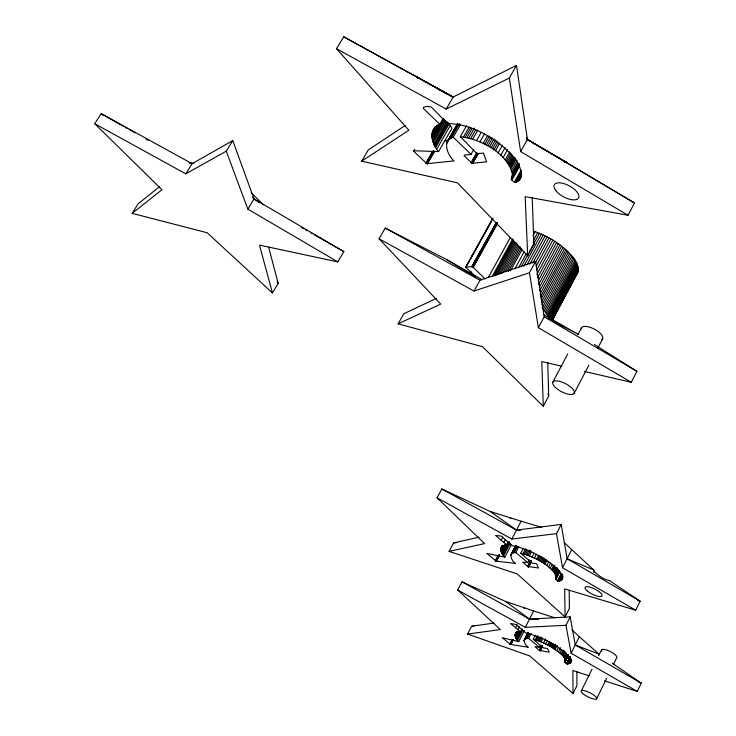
<?xml version="1.0" encoding="UTF-8"?>
<svg xmlns="http://www.w3.org/2000/svg" width="736" height="736" viewBox="0 0 736 736"><rect width="100%" height="100%" fill="white"/><g stroke="black" fill="none" stroke-linecap="round" stroke-linejoin="round"><path stroke-width="1.1" d="M571.743 660.284C571.44 664.001 566.38 665.123 564.475 662.041L568.036 654.911M523.314 548.311L520.775 553.224C533.6 556.747 546.83 562.948 555.11 573.694C555.928 576.739 554.659 582.213 560.004 580.805C567.07 575.8 555.22 567.198 551.246 563.84C539.718 555.22 526.452 548.44 512.247 545.698L501.409 536.167L495.622 535.44L506.984 545.146L508.512 542.202M511.437 544.557L504.896 557.143C499.937 553.766 498.778 544.336 506.984 545.146M521.677 175.95C520.426 179.658 515.375 185.38 511.906 179.915C510.195 178.112 513.7 175.021 512.1 172.629C505.227 151.45 481.05 139.536 460.294 136.675L466.532 125.755M435.151 146.473L448.61 123.068L452.033 128.211L438.619 151.579C431.627 144.256 427.634 128.671 440.11 124.55L443.541 118.606M524.326 630.614L518.705 641.645C514.078 638.765 513.59 630.642 520.794 632.012L510.572 623.548L515.844 624.45L525.587 632.739C542.45 637.68 561.945 645.196 570.998 661.066L570.621 662.566M529.239 559.682L527.73 562.608L515.761 552.543C507.776 551.742 511.244 560.97 515.494 563.399L496.073 561.154L486.8 553.38L504.896 557.143M575.736 275.117C582.001 269.22 575.368 259.504 570.759 254.693C560.63 243.699 547.391 235.833 533.306 231.03M518.705 641.645L502.182 637.689L510.563 644.442L528.301 647.275C524.409 645.27 521.585 637.164 528.706 638.471L539.497 647.266L540.518 645.242M460.58 124.347L453.21 137.209C441.49 140.668 447.617 155.195 454.02 160.926L426.926 163.714L413.19 150.76L438.619 151.579M604.532 680.809L637.275 691.435L641.277 683.164L612.269 663.219M596.537 698.924A8.657 2.272 26.9 0 0 586.776 691.371A8.657 2.272 26.9 0 0 583.602 694.158A8.657 2.272 26.9 0 0 596.537 698.924L606.63 678.362M613.686 663.964L616.713 657.791A8.593 2.42 26.8 0 0 609.058 650.974A8.593 2.42 26.8 0 0 601.763 651.084M479.145 537.133L453.551 542.938L449.07 551.384L517.178 573.905L565.092 616.97L564.668 588.892L635.692 610.208L640.127 601.192L609.5 580.594C603.824 579.591 598.902 575.736 594.605 572.047A12.015 1.914 31.8 0 1 593.878 570.087L564.356 542.782M494.27 623.006L471.629 626.253L467.581 634.046L529.69 655.914L573.022 693.542L576.914 685.676L576.904 671.296M581.394 690.718L592.038 669.162M598.626 655.822L601.671 649.658M637.275 691.435L571.136 653.191L579.342 636.741L571.9 629.841M566.564 663.541L570.096 656.448M566.72 663.633L570.253 656.549M566.84 663.697L569.876 657.625M566.968 663.762L570.004 657.69M567.097 663.808L570.124 657.736M567.217 663.854L570.244 657.772M567.327 663.881L569.94 658.83M567.511 663.89L570.032 658.83M568.321 663.78L570.842 658.711M568.707 663.706L570.731 659.649M569.084 663.614L571.108 659.557M569.443 663.504L571.467 659.447M569.765 663.366L571.283 660.321M570.05 663.191L571.568 660.146M570.28 662.998L571.486 660.753M564.475 662.041C566.876 658.692 562.148 654.976 559.875 652.961L561.402 649.897M561.163 654.083L563.206 650.008M561.78 654.644L563.822 650.569M562.35 655.187L564.383 651.112M562.865 655.73L564.908 651.654M563.334 656.245L565.368 652.17M563.721 656.742L565.763 652.676M564.052 657.22L566.085 653.154M564.319 657.68L566.352 653.605M564.549 658.113L566.582 654.046M564.898 658.941L566.922 654.874M565.174 659.76L567.714 654.681M564.576 662.225L568.192 654.957M564.65 662.29L568.192 655.206M564.733 662.354L568.266 655.27M564.852 662.437L568.394 655.353M565.092 616.97L569.388 608.433L569.213 590.3M559.875 652.961L550.62 646.558L552.156 643.494M551.586 647.119L553.122 644.055M552.524 647.68L554.061 644.626M553.426 648.26L555.478 644.175M571.136 653.191L565.956 625.306L570.207 616.842L529.506 619.114L461.996 581.882L457.718 590.024L500.333 629.574L467.581 634.046M554.309 648.839L555.846 645.776M555.165 649.419L557.216 645.343M556.812 650.578L558.348 647.514M558.477 651.783L560.519 647.698M535.33 635.214L533.269 639.28L541.089 641.921L542.634 638.866M533.269 639.28L543.389 647.892L547.501 648.526L549.212 652.206L539.414 650.468L541.282 646.309M539.414 650.468L541.963 645.426M539.571 650.56L542.119 645.527M541.089 641.921L543.554 642.97L545.615 638.894M539.746 650.652L542.285 645.619M539.911 650.725L541.944 646.696M540.077 650.78L542.11 646.751M540.261 650.826L542.294 646.797M543.554 642.97L545.634 643.972L547.179 640.918M550.62 646.558L547.639 644.975L549.176 641.912M548.642 645.49L550.188 642.427M549.636 646.015L551.172 642.951M559.572 580.916L562.552 575.037M560.004 580.805L562.488 575.902M560.418 580.658L562.902 575.754M560.804 580.502L562.792 576.573M561.154 580.308L562.644 577.364M561.467 580.078L562.46 578.119M561.715 579.83L562.92 577.594M535.265 639.842L537.326 635.775M536.36 640.173L538.421 636.106M537.501 640.55L539.046 637.496M538.678 640.964L540.739 636.898M539.874 641.433L541.935 637.358M517.629 640.449L522.735 630.421M553.481 571.403L555.496 567.465M457.718 590.024L525.329 627.32L533.674 610.935L554.797 617.808M553.996 572.01L556.002 568.072M554.438 572.599L556.94 567.677M554.806 573.16L557.308 568.238M555.11 573.694L557.612 568.781M555.358 574.218L557.86 569.305M555.754 575.212L558.256 570.299M556.066 576.196L559.066 570.299M524.17 640.016L528.006 632.463M556.112 577.015L559.112 571.127M524.05 640.559L528.19 632.242M555.349 579.14L559.599 570.538M523.977 641.148L528.08 633.098M555.45 579.269L559.553 570.906M525.136 638.977L528.218 632.914M559.507 571.504L555.524 579.342L559.599 571.578M525.476 638.857L528.043 633.797M555.754 579.508L559.737 571.679M525.863 638.756L528.43 633.705M526.286 638.682L528.853 633.622M635.692 610.208L562.534 567.714L571.633 549.81M527.188 638.581L529.754 633.521M557.64 580.741L561.117 573.887M557.814 580.842L561.292 573.997M528.706 638.471L531.282 633.402M557.952 580.916L561.43 574.071M558.09 580.989L561.568 574.135M558.228 581.035L561.706 574.19M558.366 581.081L561.844 574.227M558.477 581.109L561.964 574.255M558.587 581.118L562.166 574.255M544.944 564.181L546.968 560.234M546.765 565.487L548.78 561.54M515.559 627.744L517.114 624.698M548.605 566.858L550.62 562.911M509.91 644.064L511.934 640.09M510.085 644.193L512.109 640.219M515.08 634.634L516.626 631.608M510.232 644.285L512.265 640.311M515.044 635.021L516.58 632.003M510.398 644.377L512.431 640.403M515.016 635.407L517.068 631.387M517.951 629.694L519.506 626.649M510.563 644.442L513.102 639.483M514.998 635.775L517.049 631.746M510.72 644.497L513.259 639.538M510.904 644.543L513.434 639.575M515.172 636.309L517.224 632.288M550.16 568.21L552.175 564.264M515.375 636.898L517.942 631.865M515.632 637.514L518.714 631.479M515.973 638.176L519.046 632.15M516.175 638.526L519.754 631.497M551.595 569.498L553.601 565.552M516.405 638.894L519.993 631.865M516.672 639.271L521.796 629.234M516.966 639.658L522.348 628.967M552.276 570.142L554.788 565.22M552.902 570.777L554.916 566.84M536.618 559.231L538.642 555.284M537.731 559.792L539.755 555.846M538.826 560.372L540.85 556.425M584.283 371.404L631.258 382.278L636.888 371.312L594.449 344.531M539.911 560.97L541.935 557.023M540.978 561.586L543.002 557.64M562.534 567.714L556.471 533.646L561.209 524.409L516.497 530.104L441.83 488.943L437.064 497.803L484.582 543.591L449.07 551.384M542.018 562.221L544.042 558.274M543.021 562.874L545.045 558.918M543.996 563.518L546.011 559.572M526.728 554.926L529.267 550.004M528.052 555.413L530.592 550.482M529.386 555.928L531.42 551.991M532.11 557.042L534.134 553.104M520.775 553.224L531.999 563.123L536.526 563.61L538.458 568.008L527.51 566.407L530.518 560.565M527.703 566.554L530.214 561.688M527.878 566.656L530.886 560.823M528.062 566.757L531.07 560.915M528.255 566.84L531.254 560.998M528.43 566.895L530.932 562.028M528.632 566.932L531.134 562.065M534.41 558.146L536.434 554.199M515.761 552.543L518.816 546.664M522.965 553.776L525.504 548.863M524.179 554.107L526.718 549.194M525.43 554.484L527.464 550.546M502.955 554.824L509.514 542.23M437.064 497.803L511.851 539.037L521.125 521.208L541.678 527.372M503.691 555.754L510.241 543.159M510.83 554.76L515.642 545.367M510.71 555.441L515.761 545.707M511.87 553.417L515.918 545.606M512.238 553.242L516.295 545.431M512.661 553.095L516.212 546.259M513.121 552.975L516.672 546.13M514.105 552.791L517.15 546.922M501.17 540.261L502.706 537.308M500.995 547.851L502.21 545.468M500.866 548.302L502.394 545.385M503.829 542.487L505.365 539.543M500.793 548.78L502.32 545.854M500.756 549.258L502.78 545.367M500.738 549.737L502.762 545.845M500.719 550.188L503.258 545.33M495.346 560.731L497.996 555.652M495.54 560.878L498.18 555.8M495.714 560.979L498.879 554.889M500.922 550.832L503.461 545.974M495.889 561.071L499.063 554.99M496.073 561.154L499.247 555.064M501.161 551.54L504.703 544.741M496.248 561.209L499.413 555.119M496.441 561.246L499.615 555.156M501.455 552.276L504.997 545.486M501.832 553.076L505.88 545.312M502.062 553.49L508.125 541.852M502.329 553.923L508.383 542.285M502.633 554.374L509.183 541.77M574.144 393.374A12.052 4.508 27.6 0 0 560.372 381.524A12.052 4.508 27.6 0 0 556.122 388.093A12.052 4.508 27.6 0 0 574.144 393.374L588.892 365.166M597.844 348.045L602.582 338.974M552.92 381.984L567.769 353.85M577.843 334.76L581.56 327.722M436.393 298.365L403.816 313.729L398.121 323.858L482.494 346.684L543.288 406.318L548.697 396.051L547.75 362.222M405.242 125.451L368.276 149.942L361.68 161.166L457.479 182.85L527.703 255.788L525.182 196.65L628.001 215.262L634.515 202.989L527.427 139.426L526.406 137.384M520.021 178.931C524.593 164.781 510.287 152.932 500.71 144.698C485.567 132.986 467.038 123.722 447.525 123.63L431.719 107.428C430.036 105.763 422.252 106.343 423.274 108.376L440.11 124.55M577.337 264.831L548.955 317.897L548.504 316.784L576.923 263.681M549.314 318.973L577.668 265.944M550.151 319.019L577.953 267.012M550.951 319.028L578.192 268.06M551.19 319.967L578.404 269.017M551.641 319.976L578.303 270.066M558.974 306.498L560.05 304.474M569.241 287.261L570.326 285.237M552.423 319.314L561.614 302.091M562.7 300.067L565.947 293.986M567.024 291.962L571.9 282.845M572.976 280.812L576.224 274.74M552.046 320.059L578.137 271.198M552.322 320.132L578.027 271.75M552.129 320.648L577.659 272.844M542.147 307.961L570.759 254.693M571.927 255.99L543.343 309.24L548.504 316.784M544.484 310.528L573.04 257.296M545.542 311.825L574.071 258.612M631.258 382.278L538.366 327.667L544.208 316.784L535.587 261.473L479.973 280.223L474.002 291.042L379.068 238.777L385.232 228.068L447.276 259.918L482.273 279.79M546.489 313.122L574.991 259.937M547.299 314.401L575.773 261.243M547.961 315.615L576.408 262.485M539.727 290.711L563.058 247.443M540.141 293.922L564.54 248.648M540.436 297.05L565.901 249.762M541.07 299.184L567.06 250.912M541.254 302.422L568.302 252.154M541.981 304.676L569.535 253.414M537.528 277.757L556.6 242.53M538.182 280.996L558.311 243.763M538.752 284.243L559.958 244.996M539.267 287.482L561.54 246.22M532.846 263.028L547.06 236.882M538.366 327.667L529.46 272.752L535.587 261.473M535.339 263.037L549.001 237.884M536.204 266.119L550.951 238.961M536.535 270.296L552.902 240.102M536.802 274.519L554.797 241.307M518.558 267.711L526.231 253.662M533.352 240.608L537.74 232.576M521.382 266.478L528.503 253.423M529.598 251.418L539.46 233.34M527.703 255.788L533.922 244.389L532.183 197.404M523.793 266.322L541.319 234.168M527.335 264.178L543.205 235.032M529.81 264.086L545.118 235.934M505.089 271.492L518.816 246.459M507.067 270.912L520.242 246.864M508.484 271.363L521.106 248.308M510.444 270.82L521.962 249.762M514.869 268.787L524.198 251.73M532.965 235.676L535.164 231.665M491.998 276.754L512.854 238.823M493.727 275.88L513.489 239.936M494.951 276.046L514.17 241.068M496.772 275.236L514.896 242.245M498.649 274.473L516.221 242.475M500.581 273.764L517.049 243.745M502.559 273.111L517.932 245.079M488.308 277.472L510.26 237.599M485.079 278.916L473.027 267.131L497.416 223.155M469.816 273.203L470.93 271.133M469.577 273.838L470.69 271.823M473.239 267.315L497.628 223.339M512.1 176.852L519.276 163.962M511.897 177.606L519.064 164.726M511.272 179.078L519.092 164.984M511.308 179.29L519.009 165.296M511.373 179.4L519.046 165.618M511.465 179.52L519.11 165.784M511.575 179.639L519.193 165.95M511.704 179.759L519.303 166.106M511.906 179.915L519.478 166.308M475.06 276.046L465.649 267.269L492.918 218.169M465.704 267.38L492.826 218.592M465.796 267.499L469.117 261.528M470.221 259.532L480.185 241.62M481.289 239.623L491.252 221.702M514.666 181.847L521.134 170.209M514.915 182.004L521.355 170.412M515.117 182.114L521.548 170.54M515.32 182.197L521.208 171.608M515.522 182.261L521.401 171.672M515.706 182.298L521.585 171.709M515.881 182.307L521.226 172.675M516.028 182.289L521.382 172.638M516.175 182.234L521.548 172.555M517.408 181.479L521.3 174.46M518.006 181.056L521.263 175.196M518.586 180.596L521.346 175.619M519.119 180.09L521.272 176.198M519.598 179.538L521.254 176.557M465.649 267.269L471.804 266.662L496.193 222.695M471.804 266.662L496.414 222.704M472.024 266.671L496.607 222.741M472.218 266.717L496.818 222.815M472.42 266.782L497.03 222.907M473.027 267.131L497.232 223.026M508.843 164.367L513.296 156.382M509.505 165.462L513.958 157.486M510.066 166.538L515.071 157.568M510.536 167.596L515.54 158.626M510.94 168.627L515.936 159.666M628.001 215.262L520.646 151.579L527.427 139.426L516.488 65.412L453.192 96.996L446.218 109.066L336.508 48.723L343.73 36.8L453.192 96.996L343.73 36.8M511.566 170.632L517.114 160.678M512.1 172.629L517.638 162.693M512.228 174.377L518.31 163.456M512.247 175.232L518.88 163.318M512.21 176.051L518.834 164.156M505.227 159.859L509.708 151.864M506.248 160.991L510.72 153.005M507.196 162.122L511.658 154.137M508.061 163.245L512.523 155.259M493.976 149.84L497.913 142.839M495.374 150.908L499.772 143.097M498.06 153.042L502.495 145.148M500.784 155.278L505.126 147.55M486.386 145.038L490.912 137.043M487.977 145.912L492.494 137.917M489.541 146.832L494.058 138.837M491.068 147.807L495.576 139.803M492.54 148.81L497.048 140.815M503.12 157.642L507.619 149.666M476.606 140.456L481.142 132.471M460.294 136.675L477.048 153.76L483.451 153.042L486.57 161.828L472.162 163.328L464.103 155.765L464.324 155.121L471.012 154.367L473.809 149.436M479.946 141.928L484.481 133.943M471.077 162.674L476.643 152.858M471.362 162.923L476.928 153.106M471.62 163.088L477.176 153.272M471.886 163.226L477.443 153.41M483.166 143.419L487.692 135.424M472.162 163.328L477.719 153.511M472.411 163.383L477.968 153.557M472.696 163.383L478.253 153.566M484.785 144.21L489.311 136.215M466.964 137.549L472.07 128.588M468.832 137.982L474.508 128.027M470.736 138.515L475.842 129.545M472.668 139.113L477.774 130.143M446.218 109.066L509.303 78.044L516.488 65.412M463.432 136.997L469.108 127.052M465.161 137.227L470.838 127.282M447.12 141.901L457.608 123.556M446.872 142.582L457.58 123.906M448.371 140.162L457.415 124.393M446.697 143.29L457.396 124.623M448.942 139.674L457.985 123.896M449.567 139.224L458.05 124.421M450.92 138.414L459.411 123.602M432.363 139.463L444.056 119.168M432.777 140.898L444.829 119.977M433.274 142.398L445.712 120.805M433.9 143.971L446.743 121.652L447.332 122.075L434.258 144.78M434.682 145.618L447.976 122.507M425.877 163.088L432.575 151.441M426.162 163.328L433.366 150.788M435.657 147.329L449.116 123.924M426.402 163.493L433.587 151M426.668 163.622L433.826 151.165M426.926 163.714L434.074 151.276M427.165 163.769L434.323 151.331M427.441 163.778L434.608 151.312M436.788 149.049L450.22 125.654M413.568 151.331L414.708 149.362M432.648 130.907L434.921 126.978M432.317 131.891L435.151 126.978M432.096 132.912L435.491 127.034M431.977 133.961L437.156 125M431.931 135.028L437.534 125.322M431.931 136.096L438.205 125.221M431.968 137.154L439.199 124.614M432.004 138.129L443.376 118.404M268.64 247.167L278.171 283.296L272.467 292.965L259.486 245.125L337.852 261.896L343.832 251.602L254.012 198.904L252.512 197.22M337.852 261.896L247.839 209.125L254.012 198.904L232.76 140.613L192.087 163.696L185.785 173.852L94.723 123.703L101.2 113.648L192.087 163.696L189.115 162.785M185.785 173.852L226.265 151.165L232.76 140.613M272.467 292.965L207.166 232.751L132.158 213.357L138.138 203.808L159.298 186.87M132.158 213.357L161.948 189.722L94.723 123.703M361.68 161.166L408.857 130.254L336.508 48.723M398.121 323.858L440.708 304.097L379.068 238.777M474.002 291.042L529.46 272.752M444.553 141.165L448.546 139.96M511.851 539.037L556.471 533.646M453.551 542.938L456.918 542.653M525.329 627.32L565.956 625.306M471.629 626.253L473.855 626.143M521.005 530.132L516.497 530.104L490.296 511.52L441.83 488.943M538.54 619.335L529.506 619.114L505.678 601.478L461.996 581.882M527.73 562.608L522.726 562.175L527.51 566.407M539.497 647.266L534.952 646.613L539.24 650.339M564.484 161.911L566.72 162.27L532.294 142.618M509.855 518.098L510.83 518.512M564.53 161.846L566.72 162.27M189.465 162.592L193.89 163.548M561.918 366.234L541.779 361.569L543.288 406.318M637.937 600.539L640.127 601.192L567.097 558.744L561.209 524.409M523.6 607.862L524.474 608.332M490.296 511.52L521.125 521.208M639.096 682.465L641.277 683.164L575.248 644.957L570.207 616.842M589.251 675.85L572.884 670.533L573.022 693.542M505.678 601.478L533.674 610.935M575.248 644.957L599.159 654.203L579.342 636.741M567.097 558.744L593.602 569.894M545.634 643.972L547.639 644.975M435.298 87.198L453.348 97.474M385.232 228.068L479.973 280.223L447.276 259.918M543.665 314.649L578.054 334.181L544.208 316.784L636.888 371.312M123.188 126.132L101.2 113.648L102.838 115.258M125.184 127.264L127.181 128.404M129.186 129.536L135.176 132.94M146.17 139.187L148.175 140.318M415.886 76.296L417.422 77.979L415.886 76.296L446.789 93.904L435.362 87.262M301.401 227.442L303.379 228.565M305.348 229.687L307.326 230.81M310.279 232.493L312.257 233.625M314.226 234.747L343.832 251.602M527.022 139.5L529.948 141.22M527.427 139.426L634.515 202.989M254.012 198.904L259.486 202.74M453.21 137.209L471.012 154.367M251.234 192.786L263.433 204.81M277.122 281.253L278.171 283.296M226.265 151.165L247.839 209.125M547.934 393.889L548.697 396.051M533.195 242.208L533.922 244.389M509.303 78.044L520.646 151.579M581.274 328.974A11.932 4.766 27.5 0 1 594.605 329.277A11.932 4.766 27.5 0 1 601.56 339.83M593.694 572.148A12.034 7.848 45.2 0 1 593.878 570.087M555.836 190.615A13.809 6.182 28.4 0 0 577.475 199.07A13.809 6.182 28.4 0 0 566.048 184.35A13.809 6.182 28.4 0 0 555.836 190.615M587.604 591.238A9.513 2.88 26.9 0 0 601.873 596.123A9.513 2.88 26.9 0 0 591.137 587.466A9.513 2.88 26.9 0 0 587.604 591.238"/></g></svg>
